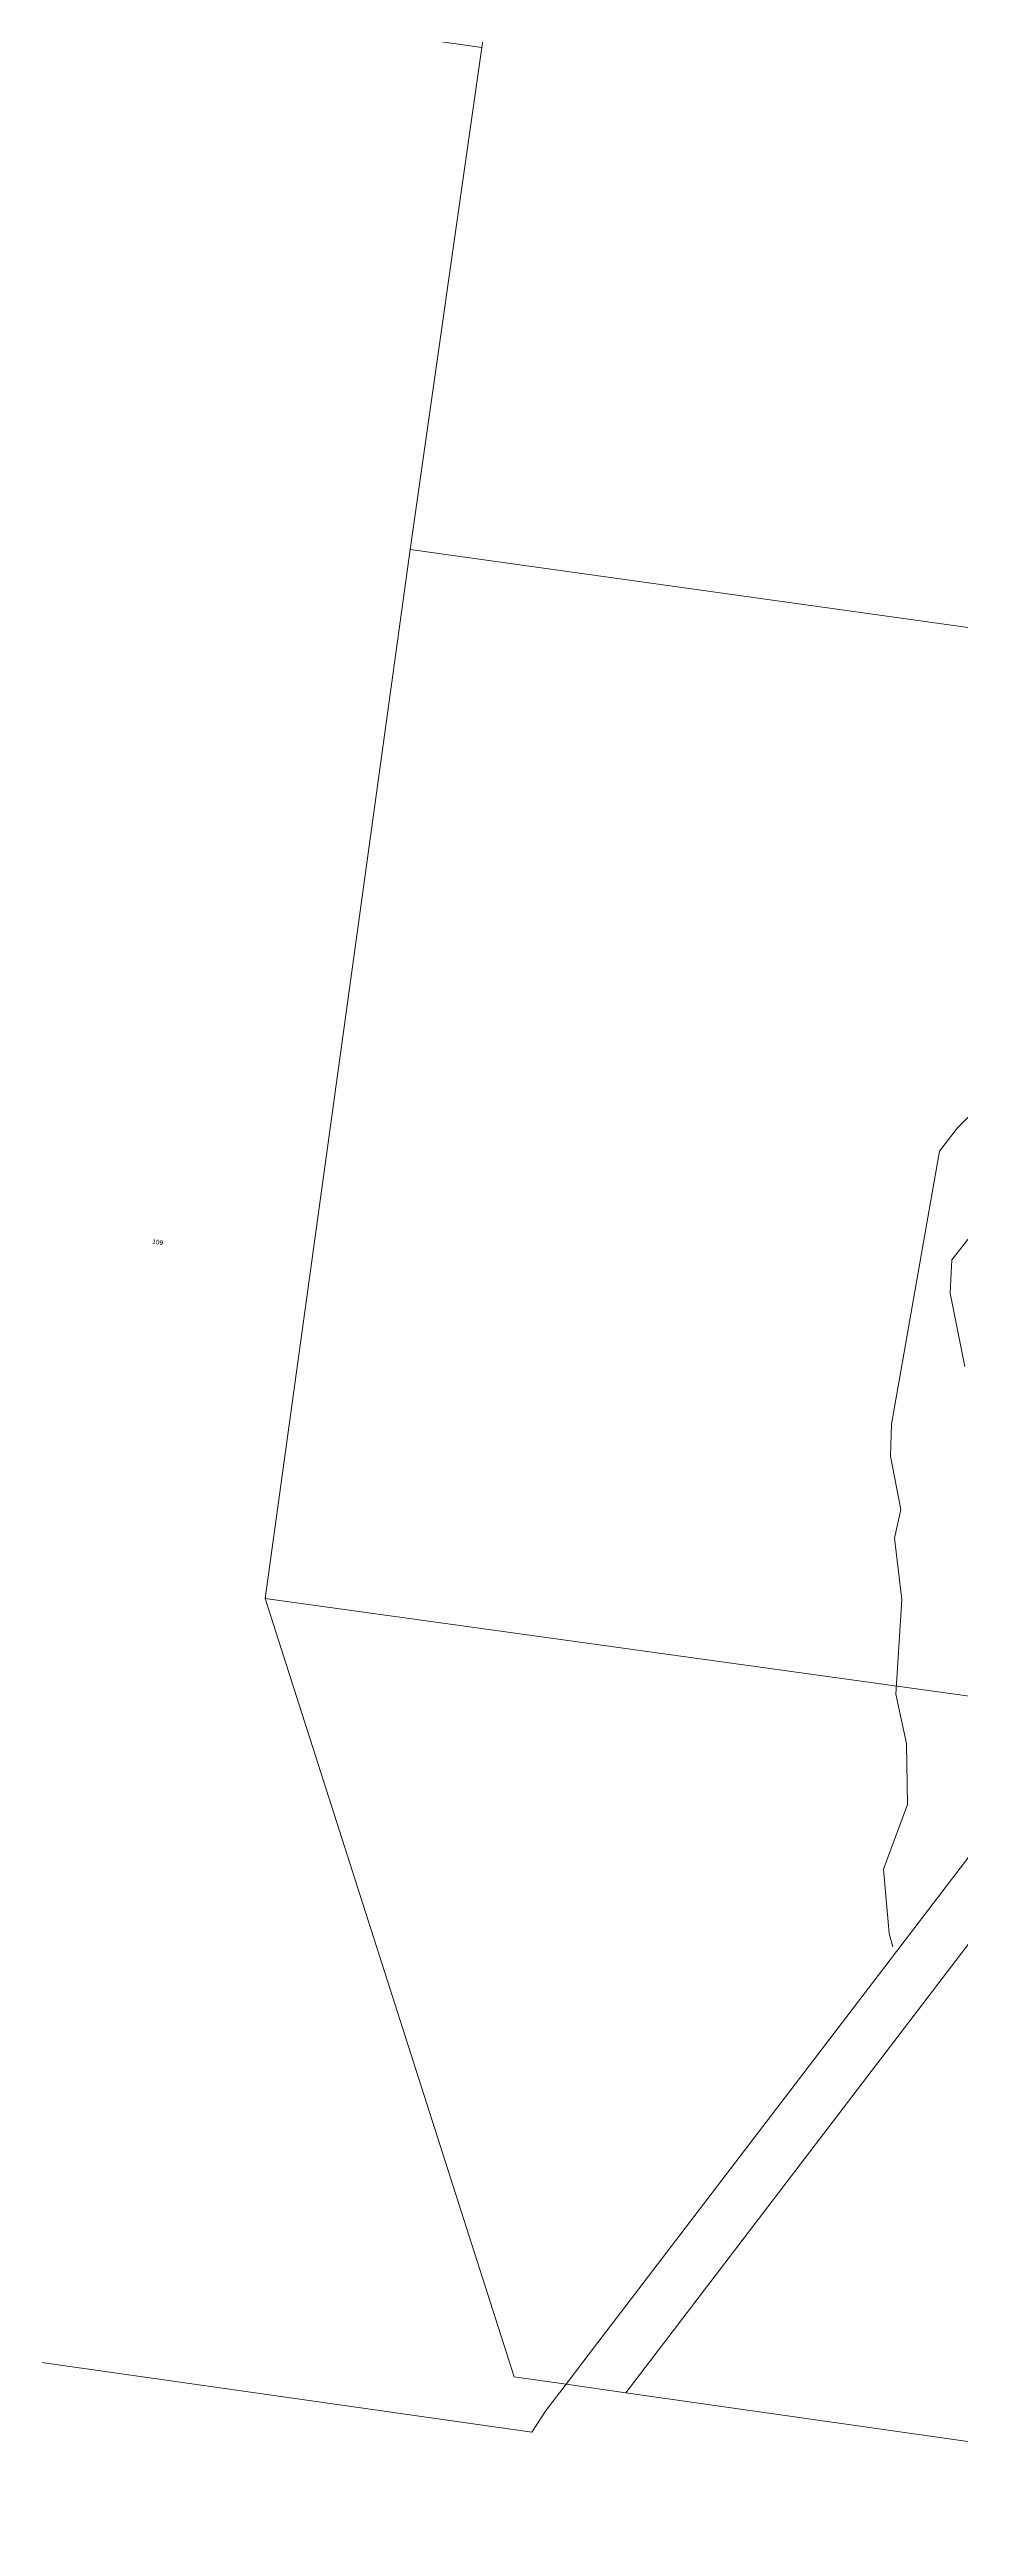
# Model space of a CAD drawing. Header units: metres. Extents: x 277863 to 282129, y 6130772 to 6135401.
# Drawn here: x 279870 to 280218, y 6132378 to 6133326 of the extents above; entities that cross this region are included whole.
import ezdxf

# ---------------------------------------------------------------- set-up
doc = ezdxf.new("R2010")
doc.units = ezdxf.units.M
doc.layers.add('_User Miscellaneous1', color=7, linetype='Continuous')
doc.layers.add('_User Miscellaneous2', color=7, linetype='Continuous')
doc.layers.add('Cadastre Land Parcels_SP_EXT', color=9, linetype='Continuous', lineweight=5)
doc.styles.get("Standard").update_dxf_attribs({"font": 'arial.ttf'})

# ---------------------------------------------------------------- blocks, each defined once
blk = doc.blocks.new('Site plan')
at = {"layer": '_User Miscellaneous2', "color": 254, "lineweight": 0, "flags": 128}
for points in [[(-507.89, -470.89), (-509.38, -465.8), (-511.55, -441.16), (-502.31, -416.47), (-502.73, -393.08), (-506.75, -374.24), (-504.52, -338.03), (-507.28, -314.5), (-504.82, -303.63), (-508.88, -283.22), (-508.45, -270.95), (-490.08, -166.42), (-483.26, -157.48), (-466.37, -140.95)], [(-471.8, -190.74), (-485.33, -208), (-486.08, -220.77), (-486.08, -220.77), (-480.43, -248.85)]]:
    blk.add_lwpolyline(points, dxfattribs=at)

msp = doc.modelspace()

# ---------------------------------------------------------------- linework, layer by layer
at = {"layer": 'Cadastre Land Parcels_SP_EXT', "linetype": 'Continuous'}
msp.add_lwpolyline([(280916.73, 6133523.36), (280856.05, 6133443.83), (280842.06, 6133425.49), (280834.48, 6133415.57), (280735.78, 6133283.76), (280565.59, 6133056.48), (280509.57, 6132655.71), (280286.52, 6132686.68), (280279.81, 6132677.76), (280090.07, 6132429.2), (280313.22, 6132397.41), (280298.46, 6132293.82)], dxfattribs=at)
for points in [[(280494.74, 6133474.84), (280481.47, 6133476.74), (280478.6, 6133466.69), (280460.16, 6133465.04), (280459.69, 6133466.97), (280039.49, 6133357.53), (280037.22, 6133341.48), (280035.09, 6133326.62), (280007.61, 6133134.46), (280542.78, 6133059.67), (280549.52, 6133068.6), (280569.6, 6133095.41), (280571.35, 6133097.75), (280621.49, 6133456.68), (280537.92, 6133468.65), (280534.52, 6133444.89), (280492.95, 6133450.85), (280494.74, 6133474.84)], [(280279.81, 6132677.76), (280286.52, 6132686.68), (280565.59, 6133056.48), (280735.78, 6133283.76), (280834.48, 6133415.57), (280842.06, 6133425.49), (280828.62, 6133427.39), (280819.21, 6133428.72), (280571.35, 6133097.75), (280569.6, 6133095.41), (280549.52, 6133068.6), (280542.78, 6133059.67), (280263.73, 6132689.85), (280074.09, 6132441.42), (280067.24, 6132432.45), (280090.07, 6132429.2), (280279.81, 6132677.76)], [(279633.56, 6132473.96), (280054.14, 6132414.09), (280059.69, 6132422.56), (280067.24, 6132432.45), (280047.36, 6132435.29), (279952.22, 6132733.11), (280007.61, 6133134.46), (280035.09, 6133326.62), (279911.09, 6133344.18), (279891.17, 6133347), (279759.77, 6133365.6), (279742.44, 6133243.17), (279654.59, 6132622.59), (279633.56, 6132473.96)], [(280542.78, 6133059.67), (280007.61, 6133134.46), (279952.22, 6132733.11), (280263.73, 6132689.85), (280542.78, 6133059.67)], [(279952.22, 6132733.11), (280047.36, 6132435.29), (280067.24, 6132432.45), (280074.09, 6132441.42), (280263.73, 6132689.85), (279952.22, 6132733.11)]]:
    msp.add_lwpolyline(points, close=True, dxfattribs=at)

# ---------------------------------------------------------------- block references
at = {"layer": '_User Miscellaneous1'}
msp.add_blockref('Site plan', (280700.14, 6133070.77), dxfattribs=at)

# ---------------------------------------------------------------- texts
at = {"layer": 'Cadastre Land Parcels_SP_EXT'}
msp.add_text('109', height=1.8, rotation=353.22169, dxfattribs=at).set_placement((279908.92, 6132868.85))

doc.saveas('drawing.dxf')
